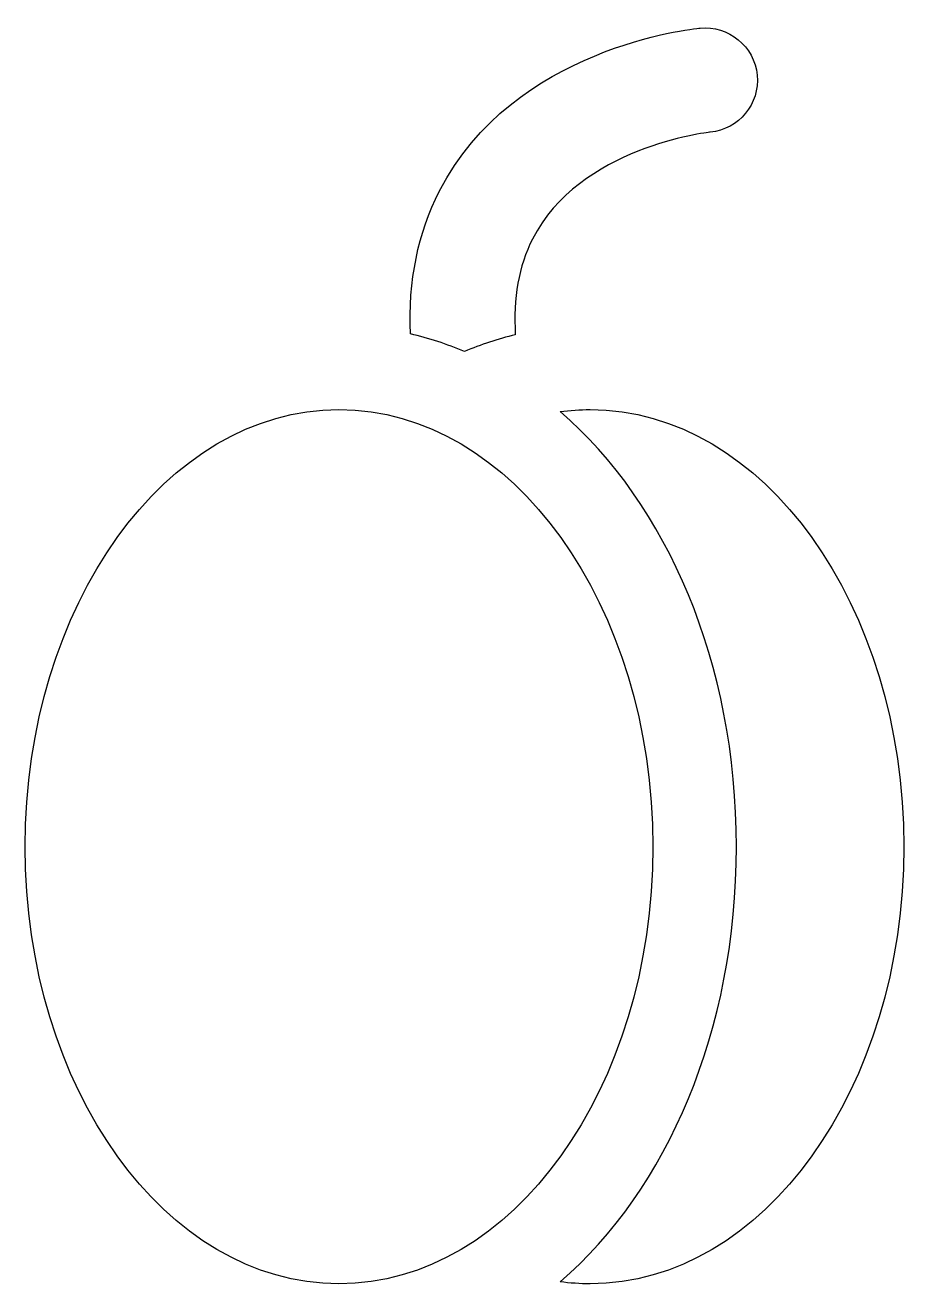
# Model space of a CAD drawing. Header units: centimetres. Extents: x -5.3 to 3.8, y -6.5 to 6.5.
import ezdxf

# ---------------------------------------------------------------- set-up
doc = ezdxf.new("R2010")
doc.units = ezdxf.units.CM
doc.header["$MEASUREMENT"] = 0
doc.layers.add('Layer 1', color=7, linetype='Continuous')

msp = doc.modelspace()

# ---------------------------------------------------------------- linework, layer by layer
at = {"layer": 'Layer 1'}
for points, knots in [([(-0.71136, 3.15915), (-0.54107, 3.23104), (-0.36568, 3.28901), (-0.18577, 3.33213), (-0.18577, 3.33213), (-0.208, 3.71117), (-0.14979, 4.04293), (-0.00905, 4.32106), (-0.00905, 4.32106), (0.47223, 5.27097), (1.8012, 5.42437), (1.82994, 5.42734), (1.82994, 5.42734), (2.12659, 5.45692), (2.34379, 5.72058), (2.31505, 6.01723), (2.31505, 6.01723), (2.28674, 6.3147), (2.01755, 6.53359), (1.72516, 6.50401), (1.72516, 6.50401), (1.64613, 6.49639), (-0.21146, 6.30203), (-0.96957, 4.81883), (-0.96957, 4.81883), (-1.19333, 4.381), (-1.29342, 3.88728), (-1.27114, 3.34047), (-1.27114, 3.34047), (-1.07921, 3.29666), (-0.89241, 3.23562), (-0.71136, 3.15915)], [0, 0, 0, 0, 0.11111111, 0.11111111, 0.11111111, 0.11111111, 0.22222222, 0.22222222, 0.22222222, 0.22222222, 0.33333333, 0.33333333, 0.33333333, 0.33333333, 0.44444444, 0.44444444, 0.44444444, 0.44444444, 0.55555556, 0.55555556, 0.55555556, 0.55555556, 0.66666667, 0.66666667, 0.66666667, 0.66666667, 0.77777778, 0.77777778, 0.77777778, 0.77777778, 1, 1, 1, 1]), ([(-2.00946, 2.55815), (-3.80199, 2.55815), (-5.25476, 0.53448), (-5.25476, -1.96181), (-5.25476, -1.96181), (-5.25476, -4.4581), (-3.80198, -6.48176), (-2.00946, -6.48176), (-2.00946, -6.48176), (-0.21694, -6.48176), (1.23581, -4.45809), (1.23581, -1.9618), (1.23581, -1.9618), (1.23581, 0.53449), (-0.21693, 2.55815), (-2.00946, 2.55815)], [0, 0, 0, 0, 0.2, 0.2, 0.2, 0.2, 0.4, 0.4, 0.4, 0.4, 0.6, 0.6, 0.6, 0.6, 1, 1, 1, 1]), ([(0.58677, 2.55815), (0.48279, 2.55815), (0.38005, 2.55103), (0.27856, 2.53772), (0.27856, 2.53772), (1.38481, 1.58242), (2.10125, -0.05977), (2.10125, -1.96181), (2.10125, -1.96181), (2.10125, -3.86385), (1.38481, -5.50604), (0.27856, -6.46137), (0.27856, -6.46137), (0.38005, -6.47468), (0.48282, -6.48177), (0.58677, -6.48177), (0.58677, -6.48177), (2.3793, -6.48177), (3.83207, -4.4581), (3.83207, -1.96181), (3.83207, -1.96181), (3.83207, 0.53448), (2.37929, 2.55815), (0.58677, 2.55815)], [0, 0, 0, 0, 0.14285714, 0.14285714, 0.14285714, 0.14285714, 0.28571429, 0.28571429, 0.28571429, 0.28571429, 0.42857143, 0.42857143, 0.42857143, 0.42857143, 0.57142857, 0.57142857, 0.57142857, 0.57142857, 0.71428571, 0.71428571, 0.71428571, 0.71428571, 1, 1, 1, 1])]:
    msp.add_open_spline(points, degree=3, knots=knots, dxfattribs=at)

doc.saveas('drawing.dxf')
